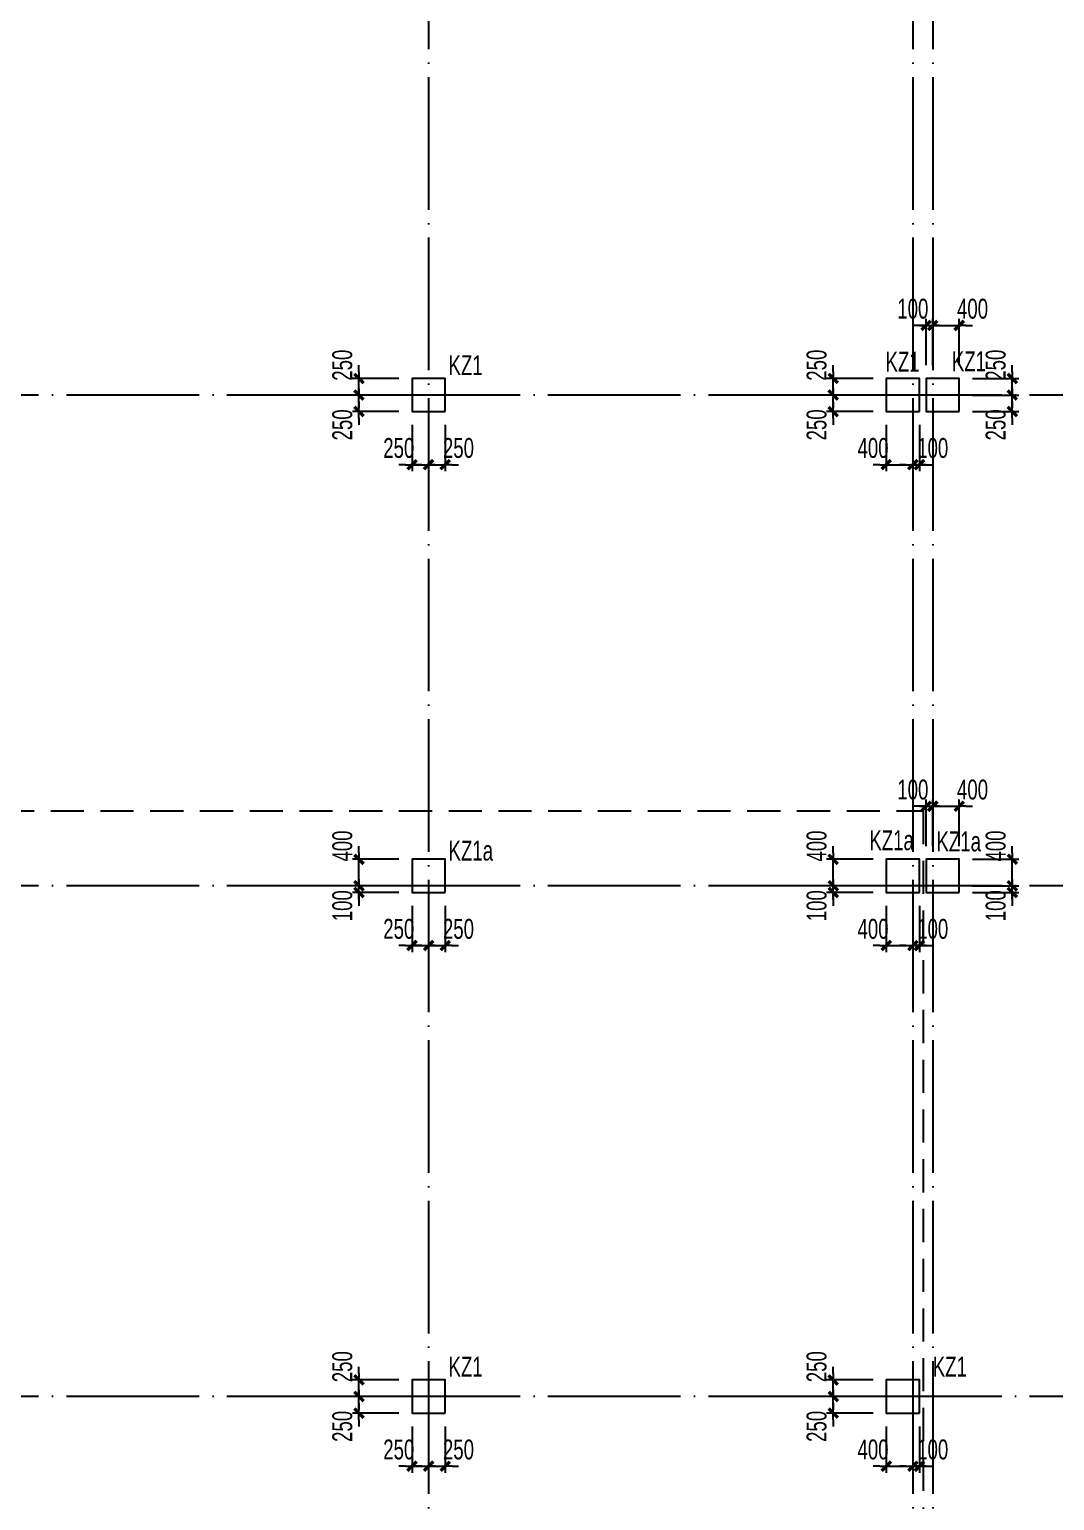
# Model space of a CAD drawing. Extents: x -21254 to 860439, y -324318 to 454338.
# Drawn here: x 422025 to 437480, y -123209 to -101029 of the extents above; entities that cross this region are included whole.
import ezdxf

# ---------------------------------------------------------------- set-up
doc = ezdxf.new("R2010")
doc.units = 0
doc.header["$LTSCALE"] = 1000
doc.header["$MEASUREMENT"] = 0
doc.linetypes.add('DASHED', pattern=[0.75, 0.5, -0.25])
doc.linetypes.add('DOTE', pattern=[2.42, 2, -0.2, 0.02, -0.2])
doc.layers.get('0').update_dxf_attribs({"linetype": 'CONTINUOUS'})
doc.layers.get('Defpoints').update_dxf_attribs({"linetype": 'CONTINUOUS', "lineweight": 5})
for name, color, linetype in [('COLU', 7, 'CONTINUOUS'), ('COLU_DIM', 3, 'CONTINUOUS'), ('DOTE', 1, 'DOTE'), ('S_BEAMDIMMASS', 2, 'CONTINUOUS'), ('TEXT', 7, 'CONTINUOUS')]:
    doc.layers.add(name, color=color, linetype=linetype)
doc.styles.add('BW_Dim', font='Bweng.shx', dxfattribs={"width": 0.7, "bigfont": 'hztxt.shx'})
doc.dimstyles.new('Cyz_100_100', dxfattribs={"dimtxt": 300, "dimasz": 100, "dimexe": 100, "dimexo": 200, "dimgap": 100, "dimtad": 1, "dimdec": 0, "dimzin": 0, "dimdsep": 46, "dimtxsty": 'BW_Dim', "dimblk": '_bwk', "dimcen": 0, "dimclrt": 7, "dimadec": 0, "dimazin": 0, "dimtfac": 1, "dimtdec": 0, "dimtix": 1, "dimtmove": 2, "dimatfit": 0, "dimfxl": 1, "dimtolj": 1, "dimtzin": 0, "dimarcsym": 0})

# ---------------------------------------------------------------- blocks, each defined once
blk = doc.blocks.new('_bwk')
blk.add_line((-1, 0), (0, 0))
blk.add_lwpolyline([(-0.7, -0.7, 0.5, 0.5, 0), (0.7, 0.7, 0.5, 0.5, 0)], format="xyseb")
blk = doc.blocks.new('*D1142')
at = {"layer": 'COLU_DIM', "color": 0, "lineweight": -2, "transparency": 16777216}
for p, q in [((426993, -106441), (426993, -106341)), ((427593, -106541), (426893, -106541)), ((426993, -106791), (426993, -106541)), ((427593, -106791), (426893, -106791)), ((426993, -106891), (426993, -106991))]:
    blk.add_line(p, q, dxfattribs=at)
at = {"layer": 'Defpoints', "color": 0, "transparency": 16777216}
for p in [(426993, -106541), (427793, -106541), (427793, -106791)]:
    blk.add_point(p, dxfattribs=at)
at = {"layer": 'COLU_DIM', "color": 0, "lineweight": -2, "transparency": 16777216, "xscale": 100, "yscale": 100, "zscale": 100}
for p, rotation in [((426993, -106541), 270), ((426993, -106791), 90)]:
    blk.add_blockref('_bwk', p, dxfattribs=dict(at, rotation=rotation))
at = {"layer": 'COLU_DIM', "color": 7, "transparency": 16777216, "insert": (426743, -106991), "char_height": 300, "attachment_point": 5, "rotation": 90, "style": 'BW_Dim'}
blk.add_mtext('\\A1;250', dxfattribs=at)
blk = doc.blocks.new('*D1143')
at = {"layer": 'COLU_DIM', "color": 0, "lineweight": -2, "transparency": 16777216}
for p, q in [((426993, -106191), (426993, -106091)), ((427593, -106291), (426893, -106291)), ((426993, -106541), (426993, -106291)), ((427593, -106541), (426893, -106541)), ((426993, -106641), (426993, -106741))]:
    blk.add_line(p, q, dxfattribs=at)
at = {"layer": 'Defpoints', "color": 0, "transparency": 16777216}
for p in [(426993, -106291), (427793, -106291), (427793, -106541)]:
    blk.add_point(p, dxfattribs=at)
at = {"layer": 'COLU_DIM', "color": 0, "lineweight": -2, "transparency": 16777216, "xscale": 100, "yscale": 100, "zscale": 100}
for p, rotation in [((426993, -106291), 270), ((426993, -106541), 90)]:
    blk.add_blockref('_bwk', p, dxfattribs=dict(at, rotation=rotation))
at = {"layer": 'COLU_DIM', "color": 7, "transparency": 16777216, "insert": (426743, -106091), "char_height": 300, "attachment_point": 5, "rotation": 90, "style": 'BW_Dim'}
blk.add_mtext('\\A1;250', dxfattribs=at)
blk = doc.blocks.new('*D1144')
at = {"layer": 'COLU_DIM', "color": 0, "lineweight": -2, "transparency": 16777216}
for p, q in [((427793, -106991), (427793, -107691)), ((428043, -106991), (428043, -107691)), ((427693, -107591), (427593, -107591)), ((427793, -107591), (428043, -107591)), ((428143, -107591), (428243, -107591))]:
    blk.add_line(p, q, dxfattribs=at)
at = {"layer": 'Defpoints', "color": 0, "transparency": 16777216}
for p in [(427793, -106791), (428043, -106791), (428043, -107591)]:
    blk.add_point(p, dxfattribs=at)
at = {"layer": 'COLU_DIM', "color": 0, "lineweight": -2, "transparency": 16777216, "xscale": 100, "yscale": 100, "zscale": 100}
blk.add_blockref('_bwk', (427793, -107591), dxfattribs=at)
at = {"layer": 'COLU_DIM', "color": 0, "lineweight": -2, "transparency": 16777216, "xscale": 100, "yscale": 100, "zscale": 100, "rotation": 180}
blk.add_blockref('_bwk', (428043, -107591), dxfattribs=at)
at = {"layer": 'COLU_DIM', "color": 7, "transparency": 16777216, "insert": (427593, -107341), "char_height": 300, "attachment_point": 5, "style": 'BW_Dim'}
blk.add_mtext('\\A1;250', dxfattribs=at)
blk = doc.blocks.new('*D1145')
at = {"layer": 'COLU_DIM', "color": 0, "lineweight": -2, "transparency": 16777216}
for p, q in [((428043, -106991), (428043, -107691)), ((428293, -106991), (428293, -107691)), ((427943, -107591), (427843, -107591)), ((428043, -107591), (428293, -107591)), ((428393, -107591), (428493, -107591))]:
    blk.add_line(p, q, dxfattribs=at)
at = {"layer": 'Defpoints', "color": 0, "transparency": 16777216}
for p in [(428043, -106791), (428293, -106791), (428293, -107591)]:
    blk.add_point(p, dxfattribs=at)
at = {"layer": 'COLU_DIM', "color": 0, "lineweight": -2, "transparency": 16777216, "xscale": 100, "yscale": 100, "zscale": 100}
blk.add_blockref('_bwk', (428043, -107591), dxfattribs=at)
at = {"layer": 'COLU_DIM', "color": 0, "lineweight": -2, "transparency": 16777216, "xscale": 100, "yscale": 100, "zscale": 100, "rotation": 180}
blk.add_blockref('_bwk', (428293, -107591), dxfattribs=at)
at = {"layer": 'COLU_DIM', "color": 7, "transparency": 16777216, "insert": (428493, -107341), "char_height": 300, "attachment_point": 5, "style": 'BW_Dim'}
blk.add_mtext('\\A1;250', dxfattribs=at)
blk = doc.blocks.new('*D1154')
at = {"layer": 'COLU_DIM', "color": 0, "lineweight": -2, "transparency": 16777216}
for p, q in [((426993, -113841), (426993, -113741)), ((427593, -113941), (426893, -113941)), ((426993, -114041), (426993, -113941)), ((427593, -114041), (426893, -114041)), ((426993, -114141), (426993, -114241))]:
    blk.add_line(p, q, dxfattribs=at)
at = {"layer": 'Defpoints', "color": 0, "transparency": 16777216}
for p in [(426993, -113941), (427793, -113941), (427793, -114041)]:
    blk.add_point(p, dxfattribs=at)
at = {"layer": 'COLU_DIM', "color": 0, "lineweight": -2, "transparency": 16777216, "xscale": 100, "yscale": 100, "zscale": 100}
for p, rotation in [((426993, -113941), 270), ((426993, -114041), 90)]:
    blk.add_blockref('_bwk', p, dxfattribs=dict(at, rotation=rotation))
at = {"layer": 'COLU_DIM', "color": 7, "transparency": 16777216, "insert": (426743, -114241), "char_height": 300, "attachment_point": 5, "rotation": 90, "style": 'BW_Dim'}
blk.add_mtext('\\A1;100', dxfattribs=at)
blk = doc.blocks.new('*D1155')
at = {"layer": 'COLU_DIM', "color": 0, "lineweight": -2, "transparency": 16777216}
for p, q in [((426993, -113441), (426993, -113341)), ((427593, -113541), (426893, -113541)), ((426993, -113941), (426993, -113541)), ((427593, -113941), (426893, -113941)), ((426993, -114041), (426993, -114141))]:
    blk.add_line(p, q, dxfattribs=at)
at = {"layer": 'Defpoints', "color": 0, "transparency": 16777216}
for p in [(426993, -113541), (427793, -113541), (427793, -113941)]:
    blk.add_point(p, dxfattribs=at)
at = {"layer": 'COLU_DIM', "color": 0, "lineweight": -2, "transparency": 16777216, "xscale": 100, "yscale": 100, "zscale": 100}
for p, rotation in [((426993, -113541), 270), ((426993, -113941), 90)]:
    blk.add_blockref('_bwk', p, dxfattribs=dict(at, rotation=rotation))
at = {"layer": 'COLU_DIM', "color": 7, "transparency": 16777216, "insert": (426743, -113341), "char_height": 300, "attachment_point": 5, "rotation": 90, "style": 'BW_Dim'}
blk.add_mtext('\\A1;400', dxfattribs=at)
blk = doc.blocks.new('*D1156')
at = {"layer": 'COLU_DIM', "color": 0, "lineweight": -2, "transparency": 16777216}
for p, q in [((427793, -114241), (427793, -114941)), ((428043, -114241), (428043, -114941)), ((427693, -114841), (427593, -114841)), ((427793, -114841), (428043, -114841)), ((428143, -114841), (428243, -114841))]:
    blk.add_line(p, q, dxfattribs=at)
at = {"layer": 'Defpoints', "color": 0, "transparency": 16777216}
for p in [(427793, -114041), (428043, -114041), (428043, -114841)]:
    blk.add_point(p, dxfattribs=at)
at = {"layer": 'COLU_DIM', "color": 0, "lineweight": -2, "transparency": 16777216, "xscale": 100, "yscale": 100, "zscale": 100}
blk.add_blockref('_bwk', (427793, -114841), dxfattribs=at)
at = {"layer": 'COLU_DIM', "color": 0, "lineweight": -2, "transparency": 16777216, "xscale": 100, "yscale": 100, "zscale": 100, "rotation": 180}
blk.add_blockref('_bwk', (428043, -114841), dxfattribs=at)
at = {"layer": 'COLU_DIM', "color": 7, "transparency": 16777216, "insert": (427593, -114591), "char_height": 300, "attachment_point": 5, "style": 'BW_Dim'}
blk.add_mtext('\\A1;250', dxfattribs=at)
blk = doc.blocks.new('*D1157')
at = {"layer": 'COLU_DIM', "color": 0, "lineweight": -2, "transparency": 16777216}
for p, q in [((428043, -114241), (428043, -114941)), ((428293, -114241), (428293, -114941)), ((427943, -114841), (427843, -114841)), ((428043, -114841), (428293, -114841)), ((428393, -114841), (428493, -114841))]:
    blk.add_line(p, q, dxfattribs=at)
at = {"layer": 'Defpoints', "color": 0, "transparency": 16777216}
for p in [(428043, -114041), (428293, -114041), (428293, -114841)]:
    blk.add_point(p, dxfattribs=at)
at = {"layer": 'COLU_DIM', "color": 0, "lineweight": -2, "transparency": 16777216, "xscale": 100, "yscale": 100, "zscale": 100}
blk.add_blockref('_bwk', (428043, -114841), dxfattribs=at)
at = {"layer": 'COLU_DIM', "color": 0, "lineweight": -2, "transparency": 16777216, "xscale": 100, "yscale": 100, "zscale": 100, "rotation": 180}
blk.add_blockref('_bwk', (428293, -114841), dxfattribs=at)
at = {"layer": 'COLU_DIM', "color": 7, "transparency": 16777216, "insert": (428493, -114591), "char_height": 300, "attachment_point": 5, "style": 'BW_Dim'}
blk.add_mtext('\\A1;250', dxfattribs=at)
blk = doc.blocks.new('*D1166')
at = {"layer": 'COLU_DIM', "color": 0, "lineweight": -2, "transparency": 16777216}
for p, q in [((434143, -121541), (434143, -121441)), ((434743, -121641), (434043, -121641)), ((434143, -121891), (434143, -121641)), ((434743, -121891), (434043, -121891)), ((434143, -121991), (434143, -122091))]:
    blk.add_line(p, q, dxfattribs=at)
at = {"layer": 'Defpoints', "color": 0, "transparency": 16777216}
for p in [(434143, -121641), (434943, -121641), (434943, -121891)]:
    blk.add_point(p, dxfattribs=at)
at = {"layer": 'COLU_DIM', "color": 0, "lineweight": -2, "transparency": 16777216, "xscale": 100, "yscale": 100, "zscale": 100}
for p, rotation in [((434143, -121641), 270), ((434143, -121891), 90)]:
    blk.add_blockref('_bwk', p, dxfattribs=dict(at, rotation=rotation))
at = {"layer": 'COLU_DIM', "color": 7, "transparency": 16777216, "insert": (433893, -122091), "char_height": 300, "attachment_point": 5, "rotation": 90, "style": 'BW_Dim'}
blk.add_mtext('\\A1;250', dxfattribs=at)
blk = doc.blocks.new('*D1167')
at = {"layer": 'COLU_DIM', "color": 0, "lineweight": -2, "transparency": 16777216}
for p, q in [((434143, -121291), (434143, -121191)), ((434743, -121391), (434043, -121391)), ((434143, -121641), (434143, -121391)), ((434743, -121641), (434043, -121641)), ((434143, -121741), (434143, -121841))]:
    blk.add_line(p, q, dxfattribs=at)
at = {"layer": 'Defpoints', "color": 0, "transparency": 16777216}
for p in [(434143, -121391), (434943, -121391), (434943, -121641)]:
    blk.add_point(p, dxfattribs=at)
at = {"layer": 'COLU_DIM', "color": 0, "lineweight": -2, "transparency": 16777216, "xscale": 100, "yscale": 100, "zscale": 100}
for p, rotation in [((434143, -121391), 270), ((434143, -121641), 90)]:
    blk.add_blockref('_bwk', p, dxfattribs=dict(at, rotation=rotation))
at = {"layer": 'COLU_DIM', "color": 7, "transparency": 16777216, "insert": (433893, -121191), "char_height": 300, "attachment_point": 5, "rotation": 90, "style": 'BW_Dim'}
blk.add_mtext('\\A1;250', dxfattribs=at)
blk = doc.blocks.new('*D1168')
at = {"layer": 'COLU_DIM', "color": 0, "lineweight": -2, "transparency": 16777216}
for p, q in [((434943, -122091), (434943, -122791)), ((435343, -122091), (435343, -122791)), ((434843, -122691), (434743, -122691)), ((434943, -122691), (435343, -122691)), ((435443, -122691), (435543, -122691))]:
    blk.add_line(p, q, dxfattribs=at)
at = {"layer": 'Defpoints', "color": 0, "transparency": 16777216}
for p in [(434943, -121891), (435343, -121891), (435343, -122691)]:
    blk.add_point(p, dxfattribs=at)
at = {"layer": 'COLU_DIM', "color": 0, "lineweight": -2, "transparency": 16777216, "xscale": 100, "yscale": 100, "zscale": 100}
blk.add_blockref('_bwk', (434943, -122691), dxfattribs=at)
at = {"layer": 'COLU_DIM', "color": 0, "lineweight": -2, "transparency": 16777216, "xscale": 100, "yscale": 100, "zscale": 100, "rotation": 180}
blk.add_blockref('_bwk', (435343, -122691), dxfattribs=at)
at = {"layer": 'COLU_DIM', "color": 7, "transparency": 16777216, "insert": (434743, -122441), "char_height": 300, "attachment_point": 5, "style": 'BW_Dim'}
blk.add_mtext('\\A1;400', dxfattribs=at)
blk = doc.blocks.new('*D1169')
at = {"layer": 'COLU_DIM', "color": 0, "lineweight": -2, "transparency": 16777216}
for p, q in [((435343, -122091), (435343, -122791)), ((435443, -122091), (435443, -122791)), ((435243, -122691), (435143, -122691)), ((435343, -122691), (435443, -122691)), ((435543, -122691), (435643, -122691))]:
    blk.add_line(p, q, dxfattribs=at)
at = {"layer": 'Defpoints', "color": 0, "transparency": 16777216}
for p in [(435343, -121891), (435443, -121891), (435443, -122691)]:
    blk.add_point(p, dxfattribs=at)
at = {"layer": 'COLU_DIM', "color": 0, "lineweight": -2, "transparency": 16777216, "xscale": 100, "yscale": 100, "zscale": 100}
blk.add_blockref('_bwk', (435343, -122691), dxfattribs=at)
at = {"layer": 'COLU_DIM', "color": 0, "lineweight": -2, "transparency": 16777216, "xscale": 100, "yscale": 100, "zscale": 100, "rotation": 180}
blk.add_blockref('_bwk', (435443, -122691), dxfattribs=at)
at = {"layer": 'COLU_DIM', "color": 7, "transparency": 16777216, "insert": (435643, -122441), "char_height": 300, "attachment_point": 5, "style": 'BW_Dim'}
blk.add_mtext('\\A1;100', dxfattribs=at)
blk = doc.blocks.new('*D1170')
at = {"layer": 'COLU_DIM', "color": 0, "lineweight": -2, "transparency": 16777216}
for p, q in [((426993, -121541), (426993, -121441)), ((427593, -121641), (426893, -121641)), ((426993, -121891), (426993, -121641)), ((427593, -121891), (426893, -121891)), ((426993, -121991), (426993, -122091))]:
    blk.add_line(p, q, dxfattribs=at)
at = {"layer": 'Defpoints', "color": 0, "transparency": 16777216}
for p in [(426993, -121641), (427793, -121641), (427793, -121891)]:
    blk.add_point(p, dxfattribs=at)
at = {"layer": 'COLU_DIM', "color": 0, "lineweight": -2, "transparency": 16777216, "xscale": 100, "yscale": 100, "zscale": 100}
for p, rotation in [((426993, -121641), 270), ((426993, -121891), 90)]:
    blk.add_blockref('_bwk', p, dxfattribs=dict(at, rotation=rotation))
at = {"layer": 'COLU_DIM', "color": 7, "transparency": 16777216, "insert": (426743, -122091), "char_height": 300, "attachment_point": 5, "rotation": 90, "style": 'BW_Dim'}
blk.add_mtext('\\A1;250', dxfattribs=at)
blk = doc.blocks.new('*D1171')
at = {"layer": 'COLU_DIM', "color": 0, "lineweight": -2, "transparency": 16777216}
for p, q in [((426993, -121291), (426993, -121191)), ((427593, -121391), (426893, -121391)), ((426993, -121641), (426993, -121391)), ((427593, -121641), (426893, -121641)), ((426993, -121741), (426993, -121841))]:
    blk.add_line(p, q, dxfattribs=at)
at = {"layer": 'Defpoints', "color": 0, "transparency": 16777216}
for p in [(426993, -121391), (427793, -121391), (427793, -121641)]:
    blk.add_point(p, dxfattribs=at)
at = {"layer": 'COLU_DIM', "color": 0, "lineweight": -2, "transparency": 16777216, "xscale": 100, "yscale": 100, "zscale": 100}
for p, rotation in [((426993, -121391), 270), ((426993, -121641), 90)]:
    blk.add_blockref('_bwk', p, dxfattribs=dict(at, rotation=rotation))
at = {"layer": 'COLU_DIM', "color": 7, "transparency": 16777216, "insert": (426743, -121191), "char_height": 300, "attachment_point": 5, "rotation": 90, "style": 'BW_Dim'}
blk.add_mtext('\\A1;250', dxfattribs=at)
blk = doc.blocks.new('*D1172')
at = {"layer": 'COLU_DIM', "color": 0, "lineweight": -2, "transparency": 16777216}
for p, q in [((427793, -122091), (427793, -122791)), ((428043, -122091), (428043, -122791)), ((427693, -122691), (427593, -122691)), ((427793, -122691), (428043, -122691)), ((428143, -122691), (428243, -122691))]:
    blk.add_line(p, q, dxfattribs=at)
at = {"layer": 'Defpoints', "color": 0, "transparency": 16777216}
for p in [(427793, -121891), (428043, -121891), (428043, -122691)]:
    blk.add_point(p, dxfattribs=at)
at = {"layer": 'COLU_DIM', "color": 0, "lineweight": -2, "transparency": 16777216, "xscale": 100, "yscale": 100, "zscale": 100}
blk.add_blockref('_bwk', (427793, -122691), dxfattribs=at)
at = {"layer": 'COLU_DIM', "color": 0, "lineweight": -2, "transparency": 16777216, "xscale": 100, "yscale": 100, "zscale": 100, "rotation": 180}
blk.add_blockref('_bwk', (428043, -122691), dxfattribs=at)
at = {"layer": 'COLU_DIM', "color": 7, "transparency": 16777216, "insert": (427593, -122441), "char_height": 300, "attachment_point": 5, "style": 'BW_Dim'}
blk.add_mtext('\\A1;250', dxfattribs=at)
blk = doc.blocks.new('*D1173')
at = {"layer": 'COLU_DIM', "color": 0, "lineweight": -2, "transparency": 16777216}
for p, q in [((428043, -122091), (428043, -122791)), ((428293, -122091), (428293, -122791)), ((427943, -122691), (427843, -122691)), ((428043, -122691), (428293, -122691)), ((428393, -122691), (428493, -122691))]:
    blk.add_line(p, q, dxfattribs=at)
at = {"layer": 'Defpoints', "color": 0, "transparency": 16777216}
for p in [(428043, -121891), (428293, -121891), (428293, -122691)]:
    blk.add_point(p, dxfattribs=at)
at = {"layer": 'COLU_DIM', "color": 0, "lineweight": -2, "transparency": 16777216, "xscale": 100, "yscale": 100, "zscale": 100}
blk.add_blockref('_bwk', (428043, -122691), dxfattribs=at)
at = {"layer": 'COLU_DIM', "color": 0, "lineweight": -2, "transparency": 16777216, "xscale": 100, "yscale": 100, "zscale": 100, "rotation": 180}
blk.add_blockref('_bwk', (428293, -122691), dxfattribs=at)
at = {"layer": 'COLU_DIM', "color": 7, "transparency": 16777216, "insert": (428493, -122441), "char_height": 300, "attachment_point": 5, "style": 'BW_Dim'}
blk.add_mtext('\\A1;250', dxfattribs=at)
blk = doc.blocks.new('*D1226')
at = {"layer": 'COLU_DIM', "color": 0, "lineweight": -2, "transparency": 16777216}
for p, q in [((434143, -106441), (434143, -106341)), ((434743, -106541), (434043, -106541)), ((434143, -106791), (434143, -106541)), ((434743, -106791), (434043, -106791)), ((434143, -106891), (434143, -106991))]:
    blk.add_line(p, q, dxfattribs=at)
at = {"layer": 'Defpoints', "color": 0, "transparency": 16777216}
for p in [(434143, -106541), (434943, -106541), (434943, -106791)]:
    blk.add_point(p, dxfattribs=at)
at = {"layer": 'COLU_DIM', "color": 0, "lineweight": -2, "transparency": 16777216, "xscale": 100, "yscale": 100, "zscale": 100}
for p, rotation in [((434143, -106541), 270), ((434143, -106791), 90)]:
    blk.add_blockref('_bwk', p, dxfattribs=dict(at, rotation=rotation))
at = {"layer": 'COLU_DIM', "color": 7, "transparency": 16777216, "insert": (433893, -106991), "char_height": 300, "attachment_point": 5, "rotation": 90, "style": 'BW_Dim'}
blk.add_mtext('\\A1;250', dxfattribs=at)
blk = doc.blocks.new('*D1227')
at = {"layer": 'COLU_DIM', "color": 0, "lineweight": -2, "transparency": 16777216}
for p, q in [((434143, -106191), (434143, -106091)), ((434743, -106291), (434043, -106291)), ((434143, -106541), (434143, -106291)), ((434743, -106541), (434043, -106541)), ((434143, -106641), (434143, -106741))]:
    blk.add_line(p, q, dxfattribs=at)
at = {"layer": 'Defpoints', "color": 0, "transparency": 16777216}
for p in [(434143, -106291), (434943, -106291), (434943, -106541)]:
    blk.add_point(p, dxfattribs=at)
at = {"layer": 'COLU_DIM', "color": 0, "lineweight": -2, "transparency": 16777216, "xscale": 100, "yscale": 100, "zscale": 100}
for p, rotation in [((434143, -106291), 270), ((434143, -106541), 90)]:
    blk.add_blockref('_bwk', p, dxfattribs=dict(at, rotation=rotation))
at = {"layer": 'COLU_DIM', "color": 7, "transparency": 16777216, "insert": (433893, -106091), "char_height": 300, "attachment_point": 5, "rotation": 90, "style": 'BW_Dim'}
blk.add_mtext('\\A1;250', dxfattribs=at)
blk = doc.blocks.new('*D1228')
at = {"layer": 'COLU_DIM', "color": 0, "lineweight": -2, "transparency": 16777216}
for p, q in [((434943, -106991), (434943, -107691)), ((435343, -106991), (435343, -107691)), ((434843, -107591), (434743, -107591)), ((434943, -107591), (435343, -107591)), ((435443, -107591), (435543, -107591))]:
    blk.add_line(p, q, dxfattribs=at)
at = {"layer": 'Defpoints', "color": 0, "transparency": 16777216}
for p in [(434943, -106791), (435343, -106791), (435343, -107591)]:
    blk.add_point(p, dxfattribs=at)
at = {"layer": 'COLU_DIM', "color": 0, "lineweight": -2, "transparency": 16777216, "xscale": 100, "yscale": 100, "zscale": 100}
blk.add_blockref('_bwk', (434943, -107591), dxfattribs=at)
at = {"layer": 'COLU_DIM', "color": 0, "lineweight": -2, "transparency": 16777216, "xscale": 100, "yscale": 100, "zscale": 100, "rotation": 180}
blk.add_blockref('_bwk', (435343, -107591), dxfattribs=at)
at = {"layer": 'COLU_DIM', "color": 7, "transparency": 16777216, "insert": (434743, -107341), "char_height": 300, "attachment_point": 5, "style": 'BW_Dim'}
blk.add_mtext('\\A1;400', dxfattribs=at)
blk = doc.blocks.new('*D1229')
at = {"layer": 'COLU_DIM', "color": 0, "lineweight": -2, "transparency": 16777216}
for p, q in [((435343, -106991), (435343, -107691)), ((435443, -106991), (435443, -107691)), ((435243, -107591), (435143, -107591)), ((435343, -107591), (435443, -107591)), ((435543, -107591), (435643, -107591))]:
    blk.add_line(p, q, dxfattribs=at)
at = {"layer": 'Defpoints', "color": 0, "transparency": 16777216}
for p in [(435343, -106791), (435443, -106791), (435443, -107591)]:
    blk.add_point(p, dxfattribs=at)
at = {"layer": 'COLU_DIM', "color": 0, "lineweight": -2, "transparency": 16777216, "xscale": 100, "yscale": 100, "zscale": 100}
blk.add_blockref('_bwk', (435343, -107591), dxfattribs=at)
at = {"layer": 'COLU_DIM', "color": 0, "lineweight": -2, "transparency": 16777216, "xscale": 100, "yscale": 100, "zscale": 100, "rotation": 180}
blk.add_blockref('_bwk', (435443, -107591), dxfattribs=at)
at = {"layer": 'COLU_DIM', "color": 7, "transparency": 16777216, "insert": (435643, -107341), "char_height": 300, "attachment_point": 5, "style": 'BW_Dim'}
blk.add_mtext('\\A1;100', dxfattribs=at)
blk = doc.blocks.new('*D1230')
at = {"layer": 'COLU_DIM', "color": 0, "lineweight": -2, "transparency": 16777216}
for p, q in [((434143, -113841), (434143, -113741)), ((434743, -113941), (434043, -113941)), ((434143, -114041), (434143, -113941)), ((434743, -114041), (434043, -114041)), ((434143, -114141), (434143, -114241))]:
    blk.add_line(p, q, dxfattribs=at)
at = {"layer": 'Defpoints', "color": 0, "transparency": 16777216}
for p in [(434143, -113941), (434943, -113941), (434943, -114041)]:
    blk.add_point(p, dxfattribs=at)
at = {"layer": 'COLU_DIM', "color": 0, "lineweight": -2, "transparency": 16777216, "xscale": 100, "yscale": 100, "zscale": 100}
for p, rotation in [((434143, -113941), 270), ((434143, -114041), 90)]:
    blk.add_blockref('_bwk', p, dxfattribs=dict(at, rotation=rotation))
at = {"layer": 'COLU_DIM', "color": 7, "transparency": 16777216, "insert": (433893, -114241), "char_height": 300, "attachment_point": 5, "rotation": 90, "style": 'BW_Dim'}
blk.add_mtext('\\A1;100', dxfattribs=at)
blk = doc.blocks.new('*D1231')
at = {"layer": 'COLU_DIM', "color": 0, "lineweight": -2, "transparency": 16777216}
for p, q in [((434143, -113441), (434143, -113341)), ((434743, -113541), (434043, -113541)), ((434143, -113941), (434143, -113541)), ((434743, -113941), (434043, -113941)), ((434143, -114041), (434143, -114141))]:
    blk.add_line(p, q, dxfattribs=at)
at = {"layer": 'Defpoints', "color": 0, "transparency": 16777216}
for p in [(434143, -113541), (434943, -113541), (434943, -113941)]:
    blk.add_point(p, dxfattribs=at)
at = {"layer": 'COLU_DIM', "color": 0, "lineweight": -2, "transparency": 16777216, "xscale": 100, "yscale": 100, "zscale": 100}
for p, rotation in [((434143, -113541), 270), ((434143, -113941), 90)]:
    blk.add_blockref('_bwk', p, dxfattribs=dict(at, rotation=rotation))
at = {"layer": 'COLU_DIM', "color": 7, "transparency": 16777216, "insert": (433893, -113341), "char_height": 300, "attachment_point": 5, "rotation": 90, "style": 'BW_Dim'}
blk.add_mtext('\\A1;400', dxfattribs=at)
blk = doc.blocks.new('*D1232')
at = {"layer": 'COLU_DIM', "color": 0, "lineweight": -2, "transparency": 16777216}
for p, q in [((434943, -114241), (434943, -114941)), ((435343, -114241), (435343, -114941)), ((434843, -114841), (434743, -114841)), ((434943, -114841), (435343, -114841)), ((435443, -114841), (435543, -114841))]:
    blk.add_line(p, q, dxfattribs=at)
at = {"layer": 'Defpoints', "color": 0, "transparency": 16777216}
for p in [(434943, -114041), (435343, -114041), (435343, -114841)]:
    blk.add_point(p, dxfattribs=at)
at = {"layer": 'COLU_DIM', "color": 0, "lineweight": -2, "transparency": 16777216, "xscale": 100, "yscale": 100, "zscale": 100}
blk.add_blockref('_bwk', (434943, -114841), dxfattribs=at)
at = {"layer": 'COLU_DIM', "color": 0, "lineweight": -2, "transparency": 16777216, "xscale": 100, "yscale": 100, "zscale": 100, "rotation": 180}
blk.add_blockref('_bwk', (435343, -114841), dxfattribs=at)
at = {"layer": 'COLU_DIM', "color": 7, "transparency": 16777216, "insert": (434743, -114591), "char_height": 300, "attachment_point": 5, "style": 'BW_Dim'}
blk.add_mtext('\\A1;400', dxfattribs=at)
blk = doc.blocks.new('*D1233')
at = {"layer": 'COLU_DIM', "color": 0, "lineweight": -2, "transparency": 16777216}
for p, q in [((435343, -114241), (435343, -114941)), ((435443, -114241), (435443, -114941)), ((435243, -114841), (435143, -114841)), ((435343, -114841), (435443, -114841)), ((435543, -114841), (435643, -114841))]:
    blk.add_line(p, q, dxfattribs=at)
at = {"layer": 'Defpoints', "color": 0, "transparency": 16777216}
for p in [(435343, -114041), (435443, -114041), (435443, -114841)]:
    blk.add_point(p, dxfattribs=at)
at = {"layer": 'COLU_DIM', "color": 0, "lineweight": -2, "transparency": 16777216, "xscale": 100, "yscale": 100, "zscale": 100}
blk.add_blockref('_bwk', (435343, -114841), dxfattribs=at)
at = {"layer": 'COLU_DIM', "color": 0, "lineweight": -2, "transparency": 16777216, "xscale": 100, "yscale": 100, "zscale": 100, "rotation": 180}
blk.add_blockref('_bwk', (435443, -114841), dxfattribs=at)
at = {"layer": 'COLU_DIM', "color": 7, "transparency": 16777216, "insert": (435643, -114591), "char_height": 300, "attachment_point": 5, "style": 'BW_Dim'}
blk.add_mtext('\\A1;100', dxfattribs=at)
blk = doc.blocks.new('*D1234')
at = {"layer": 'COLU_DIM', "color": 0, "lineweight": -2, "transparency": 16777216}
for p, q in [((436843, -113841), (436843, -113741)), ((436243, -113941), (436943, -113941)), ((436843, -114041), (436843, -113941)), ((436243, -114041), (436943, -114041)), ((436843, -114141), (436843, -114241))]:
    blk.add_line(p, q, dxfattribs=at)
at = {"layer": 'Defpoints', "color": 0, "transparency": 16777216}
for p in [(436043, -113941), (436843, -113941), (436043, -114041)]:
    blk.add_point(p, dxfattribs=at)
at = {"layer": 'COLU_DIM', "color": 0, "lineweight": -2, "transparency": 16777216, "xscale": 100, "yscale": 100, "zscale": 100}
for p, rotation in [((436843, -113941), 270), ((436843, -114041), 90)]:
    blk.add_blockref('_bwk', p, dxfattribs=dict(at, rotation=rotation))
at = {"layer": 'COLU_DIM', "color": 7, "transparency": 16777216, "insert": (436593, -114241), "char_height": 300, "attachment_point": 5, "rotation": 90, "style": 'BW_Dim'}
blk.add_mtext('\\A1;100', dxfattribs=at)
blk = doc.blocks.new('*D1235')
at = {"layer": 'COLU_DIM', "color": 0, "lineweight": -2, "transparency": 16777216}
for p, q in [((436843, -113441), (436843, -113341)), ((436243, -113541), (436943, -113541)), ((436843, -113941), (436843, -113541)), ((436243, -113941), (436943, -113941)), ((436843, -114041), (436843, -114141))]:
    blk.add_line(p, q, dxfattribs=at)
at = {"layer": 'Defpoints', "color": 0, "transparency": 16777216}
for p in [(436043, -113541), (436843, -113541), (436043, -113941)]:
    blk.add_point(p, dxfattribs=at)
at = {"layer": 'COLU_DIM', "color": 0, "lineweight": -2, "transparency": 16777216, "xscale": 100, "yscale": 100, "zscale": 100}
for p, rotation in [((436843, -113541), 270), ((436843, -113941), 90)]:
    blk.add_blockref('_bwk', p, dxfattribs=dict(at, rotation=rotation))
at = {"layer": 'COLU_DIM', "color": 7, "transparency": 16777216, "insert": (436593, -113341), "char_height": 300, "attachment_point": 5, "rotation": 90, "style": 'BW_Dim'}
blk.add_mtext('\\A1;400', dxfattribs=at)
blk = doc.blocks.new('*D1236')
at = {"layer": 'COLU_DIM', "color": 0, "lineweight": -2, "transparency": 16777216}
for p, q in [((435543, -113341), (435543, -112641)), ((435643, -113341), (435643, -112641)), ((435443, -112741), (435343, -112741)), ((435543, -112741), (435643, -112741)), ((435743, -112741), (435843, -112741))]:
    blk.add_line(p, q, dxfattribs=at)
at = {"layer": 'Defpoints', "color": 0, "transparency": 16777216}
for p in [(435643, -112741), (435543, -113541), (435643, -113541)]:
    blk.add_point(p, dxfattribs=at)
at = {"layer": 'COLU_DIM', "color": 0, "lineweight": -2, "transparency": 16777216, "xscale": 100, "yscale": 100, "zscale": 100}
blk.add_blockref('_bwk', (435543, -112741), dxfattribs=at)
at = {"layer": 'COLU_DIM', "color": 0, "lineweight": -2, "transparency": 16777216, "xscale": 100, "yscale": 100, "zscale": 100, "rotation": 180}
blk.add_blockref('_bwk', (435643, -112741), dxfattribs=at)
at = {"layer": 'COLU_DIM', "color": 7, "transparency": 16777216, "insert": (435343, -112491), "char_height": 300, "attachment_point": 5, "style": 'BW_Dim'}
blk.add_mtext('\\A1;100', dxfattribs=at)
blk = doc.blocks.new('*D1237')
at = {"layer": 'COLU_DIM', "color": 0, "lineweight": -2, "transparency": 16777216}
for p, q in [((435643, -113341), (435643, -112641)), ((436043, -113341), (436043, -112641)), ((435543, -112741), (435443, -112741)), ((435643, -112741), (436043, -112741)), ((436143, -112741), (436243, -112741))]:
    blk.add_line(p, q, dxfattribs=at)
at = {"layer": 'Defpoints', "color": 0, "transparency": 16777216}
for p in [(436043, -112741), (435643, -113541), (436043, -113541)]:
    blk.add_point(p, dxfattribs=at)
at = {"layer": 'COLU_DIM', "color": 0, "lineweight": -2, "transparency": 16777216, "xscale": 100, "yscale": 100, "zscale": 100}
blk.add_blockref('_bwk', (435643, -112741), dxfattribs=at)
at = {"layer": 'COLU_DIM', "color": 0, "lineweight": -2, "transparency": 16777216, "xscale": 100, "yscale": 100, "zscale": 100, "rotation": 180}
blk.add_blockref('_bwk', (436043, -112741), dxfattribs=at)
at = {"layer": 'COLU_DIM', "color": 7, "transparency": 16777216, "insert": (436243, -112491), "char_height": 300, "attachment_point": 5, "style": 'BW_Dim'}
blk.add_mtext('\\A1;400', dxfattribs=at)
blk = doc.blocks.new('*D1238')
at = {"layer": 'COLU_DIM', "color": 0, "lineweight": -2, "transparency": 16777216}
for p, q in [((436843, -106441), (436843, -106341)), ((436243, -106541), (436943, -106541)), ((436843, -106791), (436843, -106541)), ((436243, -106791), (436943, -106791)), ((436843, -106891), (436843, -106991))]:
    blk.add_line(p, q, dxfattribs=at)
at = {"layer": 'Defpoints', "color": 0, "transparency": 16777216}
for p in [(436043, -106541), (436843, -106541), (436043, -106791)]:
    blk.add_point(p, dxfattribs=at)
at = {"layer": 'COLU_DIM', "color": 0, "lineweight": -2, "transparency": 16777216, "xscale": 100, "yscale": 100, "zscale": 100}
for p, rotation in [((436843, -106541), 270), ((436843, -106791), 90)]:
    blk.add_blockref('_bwk', p, dxfattribs=dict(at, rotation=rotation))
at = {"layer": 'COLU_DIM', "color": 7, "transparency": 16777216, "insert": (436593, -106991), "char_height": 300, "attachment_point": 5, "rotation": 90, "style": 'BW_Dim'}
blk.add_mtext('\\A1;250', dxfattribs=at)
blk = doc.blocks.new('*D1239')
at = {"layer": 'COLU_DIM', "color": 0, "lineweight": -2, "transparency": 16777216}
for p, q in [((436843, -106191), (436843, -106091)), ((436243, -106291), (436943, -106291)), ((436843, -106541), (436843, -106291)), ((436243, -106541), (436943, -106541)), ((436843, -106641), (436843, -106741))]:
    blk.add_line(p, q, dxfattribs=at)
at = {"layer": 'Defpoints', "color": 0, "transparency": 16777216}
for p in [(436043, -106291), (436843, -106291), (436043, -106541)]:
    blk.add_point(p, dxfattribs=at)
at = {"layer": 'COLU_DIM', "color": 0, "lineweight": -2, "transparency": 16777216, "xscale": 100, "yscale": 100, "zscale": 100}
for p, rotation in [((436843, -106291), 270), ((436843, -106541), 90)]:
    blk.add_blockref('_bwk', p, dxfattribs=dict(at, rotation=rotation))
at = {"layer": 'COLU_DIM', "color": 7, "transparency": 16777216, "insert": (436593, -106091), "char_height": 300, "attachment_point": 5, "rotation": 90, "style": 'BW_Dim'}
blk.add_mtext('\\A1;250', dxfattribs=at)
blk = doc.blocks.new('*D1240')
at = {"layer": 'COLU_DIM', "color": 0, "lineweight": -2, "transparency": 16777216}
for p, q in [((435443, -105491), (435343, -105491)), ((435543, -106091), (435543, -105391)), ((435543, -105491), (435643, -105491)), ((435643, -106091), (435643, -105391)), ((435743, -105491), (435843, -105491))]:
    blk.add_line(p, q, dxfattribs=at)
at = {"layer": 'Defpoints', "color": 0, "transparency": 16777216}
for p in [(435643, -105491), (435543, -106291), (435643, -106291)]:
    blk.add_point(p, dxfattribs=at)
at = {"layer": 'COLU_DIM', "color": 0, "lineweight": -2, "transparency": 16777216, "xscale": 100, "yscale": 100, "zscale": 100}
blk.add_blockref('_bwk', (435543, -105491), dxfattribs=at)
at = {"layer": 'COLU_DIM', "color": 0, "lineweight": -2, "transparency": 16777216, "xscale": 100, "yscale": 100, "zscale": 100, "rotation": 180}
blk.add_blockref('_bwk', (435643, -105491), dxfattribs=at)
at = {"layer": 'COLU_DIM', "color": 7, "transparency": 16777216, "insert": (435343, -105241), "char_height": 300, "attachment_point": 5, "style": 'BW_Dim'}
blk.add_mtext('\\A1;100', dxfattribs=at)
blk = doc.blocks.new('*D1241')
at = {"layer": 'COLU_DIM', "color": 0, "lineweight": -2, "transparency": 16777216}
for p, q in [((435543, -105491), (435443, -105491)), ((435643, -106091), (435643, -105391)), ((435643, -105491), (436043, -105491)), ((436043, -106091), (436043, -105391)), ((436143, -105491), (436243, -105491))]:
    blk.add_line(p, q, dxfattribs=at)
at = {"layer": 'Defpoints', "color": 0, "transparency": 16777216}
for p in [(436043, -105491), (435643, -106291), (436043, -106291)]:
    blk.add_point(p, dxfattribs=at)
at = {"layer": 'COLU_DIM', "color": 0, "lineweight": -2, "transparency": 16777216, "xscale": 100, "yscale": 100, "zscale": 100}
blk.add_blockref('_bwk', (435643, -105491), dxfattribs=at)
at = {"layer": 'COLU_DIM', "color": 0, "lineweight": -2, "transparency": 16777216, "xscale": 100, "yscale": 100, "zscale": 100, "rotation": 180}
blk.add_blockref('_bwk', (436043, -105491), dxfattribs=at)
at = {"layer": 'COLU_DIM', "color": 7, "transparency": 16777216, "insert": (436243, -105241), "char_height": 300, "attachment_point": 5, "style": 'BW_Dim'}
blk.add_mtext('\\A1;400', dxfattribs=at)

msp = doc.modelspace()

# ---------------------------------------------------------------- linework, layer by layer
at = {"layer": 'COLU'}
for points in [[(428292.798, -106790.958), (428292.798, -106290.958), (427792.798, -106290.958), (427792.798, -106790.958)], [(435442.798, -106790.958), (435442.798, -106290.958), (434942.798, -106290.958), (434942.798, -106790.958)], [(436042.798, -106790.958), (436042.798, -106290.958), (435542.798, -106290.958), (435542.798, -106790.958)], [(428292.798, -114040.958), (428292.798, -113540.958), (427792.798, -113540.958), (427792.798, -114040.958)], [(435442.798, -114040.958), (435442.798, -113540.958), (434942.798, -113540.958), (434942.798, -114040.958)], [(436042.798, -114040.958), (436042.798, -113540.958), (435542.798, -113540.958), (435542.798, -114040.958)], [(428292.798, -121890.958), (428292.798, -121390.958), (427792.798, -121390.958), (427792.798, -121890.958)], [(435442.798, -121890.958), (435442.798, -121390.958), (434942.798, -121390.958), (434942.798, -121890.958)]]:
    msp.add_lwpolyline(points, close=True, dxfattribs=at)
at = {"layer": 'DOTE', "linetype": 'DOTE'}
for p, q in [((428042.798, -82388.111), (428042.798, -138078.446)), ((435342.798, -82388.111), (435342.798, -138078.446)), ((435642.798, -82388.111), (435642.798, -138078.446)), ((487502.48, -106540.958), (411227.167, -106540.958)), ((487502.48, -113940.958), (411227.167, -113940.958)), ((487502.48, -121640.958), (411227.167, -121640.958))]:
    msp.add_line(p, q, dxfattribs=at)
at = {"layer": 'S_BEAMDIMMASS', "color": 6, "linetype": 'DASHED'}
msp.add_lwpolyline([(411845.519, -112812.267), (435501.102, -112812.267), (435501.102, -138263.442), (411845.519, -138263.442)], close=True, dxfattribs=at)

# ---------------------------------------------------------------- texts
at = {"layer": 'TEXT', "style": 'BW_Dim', "width": 0.7}
for s, p in [('KZ1', (428342.798, -106240.958)), ('KZ1', (434931.407, -106189.139)), ('KZ1', (435931.651, -106181.748)), ('KZ1a', (434687.526, -113403.827)), ('KZ1a', (435699.243, -113421.398)), ('KZ1a', (428342.798, -113559.611)), ('KZ1', (428342.798, -121340.958)), ('KZ1', (435642.798, -121340.958))]:
    msp.add_text(s, height=300, dxfattribs=at).set_placement(p)

# ---------------------------------------------------------------- dimensions: what is measured, and where the dimension line sits
at = {"layer": 'COLU_DIM'}
for base, p1, p2, picture, middle in [((435642.798, -105490.958), (435542.798, -106290.958), (435642.798, -106290.958), '*D1240', (435342.798, -105240.958)), ((436042.798, -105490.958), (435642.798, -106290.958), (436042.798, -106290.958), '*D1241', (436242.798, -105240.958)), ((428042.798, -107590.958), (427792.798, -106790.958), (428042.798, -106790.958), '*D1144', (427592.798, -107340.958)), ((428292.798, -107590.958), (428042.798, -106790.958), (428292.798, -106790.958), '*D1145', (428492.798, -107340.958)), ((435342.798, -107590.958), (434942.798, -106790.958), (435342.798, -106790.958), '*D1228', (434742.798, -107340.958)), ((435442.798, -107590.958), (435342.798, -106790.958), (435442.798, -106790.958), '*D1229', (435642.798, -107340.958)), ((435642.798, -112740.958), (435542.798, -113540.958), (435642.798, -113540.958), '*D1236', (435342.798, -112490.958)), ((436042.798, -112740.958), (435642.798, -113540.958), (436042.798, -113540.958), '*D1237', (436242.798, -112490.958)), ((428042.798, -114840.958), (427792.798, -114040.958), (428042.798, -114040.958), '*D1156', (427592.798, -114590.958)), ((428292.798, -114840.958), (428042.798, -114040.958), (428292.798, -114040.958), '*D1157', (428492.798, -114590.958)), ((435342.798, -114840.958), (434942.798, -114040.958), (435342.798, -114040.958), '*D1232', (434742.798, -114590.958)), ((435442.798, -114840.958), (435342.798, -114040.958), (435442.798, -114040.958), '*D1233', (435642.798, -114590.958)), ((428042.798, -122690.958), (427792.798, -121890.958), (428042.798, -121890.958), '*D1172', (427592.798, -122440.958)), ((428292.798, -122690.958), (428042.798, -121890.958), (428292.798, -121890.958), '*D1173', (428492.798, -122440.958)), ((435342.798, -122690.958), (434942.798, -121890.958), (435342.798, -121890.958), '*D1168', (434742.798, -122440.958)), ((435442.798, -122690.958), (435342.798, -121890.958), (435442.798, -121890.958), '*D1169', (435642.798, -122440.958))]:
    dim = msp.add_linear_dim(base=base, p1=p1, p2=p2, dimstyle='Cyz_100_100', dxfattribs=at)
    dim.commit()
    dim.dimension.update_dxf_attribs({"geometry": picture, "text_midpoint": middle, "dimtype": 160})
for base, p1, p2, picture, middle in [((426992.798, -106290.958), (427792.798, -106540.958), (427792.798, -106290.958), '*D1143', (426742.798, -106090.958)), ((434142.798, -106290.958), (434942.798, -106540.958), (434942.798, -106290.958), '*D1227', (433892.798, -106090.958)), ((436842.798, -106290.958), (436042.798, -106540.958), (436042.798, -106290.958), '*D1239', (436592.798, -106090.958)), ((426992.798, -106540.958), (427792.798, -106790.958), (427792.798, -106540.958), '*D1142', (426742.798, -106990.958)), ((434142.798, -106540.958), (434942.798, -106790.958), (434942.798, -106540.958), '*D1226', (433892.798, -106990.958)), ((436842.798, -106540.958), (436042.798, -106790.958), (436042.798, -106540.958), '*D1238', (436592.798, -106990.958)), ((426992.798, -113540.958), (427792.798, -113940.958), (427792.798, -113540.958), '*D1155', (426742.798, -113340.958)), ((434142.798, -113540.958), (434942.798, -113940.958), (434942.798, -113540.958), '*D1231', (433892.798, -113340.958)), ((436842.798, -113540.958), (436042.798, -113940.958), (436042.798, -113540.958), '*D1235', (436592.798, -113340.958)), ((426992.798, -113940.958), (427792.798, -114040.958), (427792.798, -113940.958), '*D1154', (426742.798, -114240.958)), ((434142.798, -113940.958), (434942.798, -114040.958), (434942.798, -113940.958), '*D1230', (433892.798, -114240.958)), ((436842.798, -113940.958), (436042.798, -114040.958), (436042.798, -113940.958), '*D1234', (436592.798, -114240.958)), ((426992.798, -121390.958), (427792.798, -121640.958), (427792.798, -121390.958), '*D1171', (426742.798, -121190.958)), ((434142.798, -121390.958), (434942.798, -121640.958), (434942.798, -121390.958), '*D1167', (433892.798, -121190.958)), ((426992.798, -121640.958), (427792.798, -121890.958), (427792.798, -121640.958), '*D1170', (426742.798, -122090.958)), ((434142.798, -121640.958), (434942.798, -121890.958), (434942.798, -121640.958), '*D1166', (433892.798, -122090.958))]:
    dim = msp.add_linear_dim(base=base, p1=p1, p2=p2, angle=90, dimstyle='Cyz_100_100', dxfattribs=at)
    dim.commit()
    dim.dimension.update_dxf_attribs({"geometry": picture, "text_midpoint": middle, "dimtype": 160})

doc.saveas('drawing.dxf')
